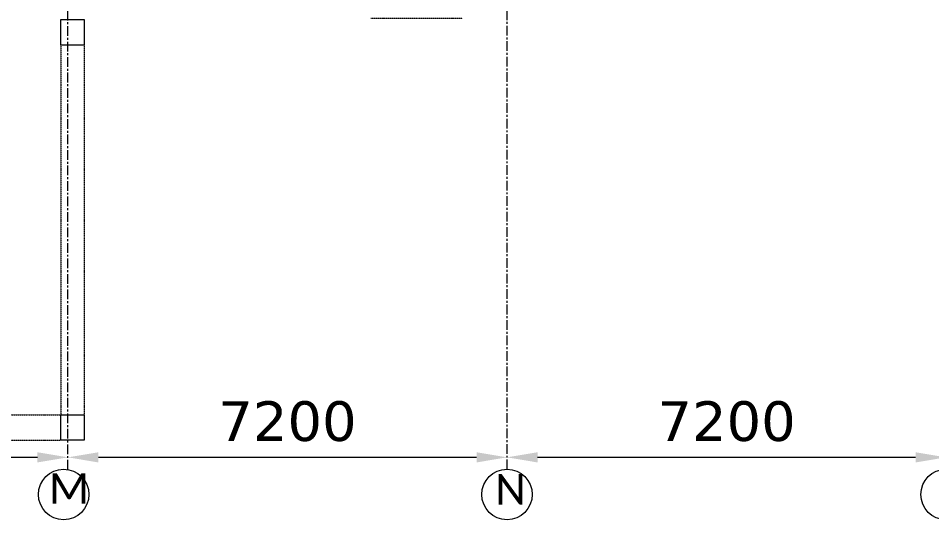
# Model space of a CAD drawing. Header units: millimetres. Extents: x 26027 to 581921, y 7230 to 233891.
# Drawn here: x 538135 to 553113, y 119458 to 127680 of the extents above; entities that cross this region are included whole.
import ezdxf

# ---------------------------------------------------------------- set-up
doc = ezdxf.new("R2010")
doc.units = ezdxf.units.MM
doc.header["$LTSCALE"] = 5
doc.linetypes.add('CENTER', pattern=[50.8, 31.75, -6.35, 6.35, -6.35])
doc.linetypes.add('HIDDEN2', pattern=[0.1875, 0.125, -0.0625])
doc.layers.get('DEFPOINTS').update_dxf_attribs({"color": 252})
doc.layers.add('axes', color=252, linetype='Continuous')
for name, color, linetype, lineweight in [('AxisBalloons_2', 252, 'Continuous', 0), ('Dims', 252, 'Continuous', 5), ('Proj', 252, 'HIDDEN2', 5), ('Structure', 252, 'Continuous', 5), ('Text', 252, 'Continuous', 5)]:
    doc.layers.add(name, color=color, linetype=linetype, lineweight=lineweight)
doc.styles.add('Dimension', font='verdana.ttf')
doc.styles.get("Standard").update_dxf_attribs({"font": 'calibri.ttf'})
doc.dimstyles.new('D500', dxfattribs={"dimtxt": 650, "dimasz": 500, "dimexe": 150, "dimexo": 100, "dimgap": 250, "dimtad": 1, "dimdec": 0, "dimtxsty": 'Dimension', "dimcen": 100, "dimdle": 150, "dimclrd": 250, "dimclre": 250, "dimclrt": 7, "dimadec": 0, "dimazin": 0, "dimtfac": 1, "dimtdec": 0, "dimtmove": 0, "dimatfit": 3, "dimfxl": 1, "dimlwd": 5, "dimlwe": 5, "dimarcsym": 0})

# ---------------------------------------------------------------- blocks, each defined once
blk = doc.blocks.new('*D267')
at = {"layer": 'DEFPOINTS', "color": 0, "transparency": 16777216}
for p in [(531749, 120481), (538949, 120481), (538949, 120481)]:
    blk.add_point(p, dxfattribs=at)
at = {"layer": 'Dims', "color": 250, "linetype": 'Continuous', "lineweight": 5, "transparency": 16777216}
for p, q in [((531749, 120581), (531749, 120631)), ((538949, 120581), (538949, 120631)), ((532249, 120481), (538449, 120481))]:
    blk.add_line(p, q, dxfattribs=at)
at = {"layer": 'Dims', "color": 250, "transparency": 16777216}
for points in [[(532249, 120564), (532249, 120397), (531749, 120481)], [(538449, 120564), (538449, 120397), (538949, 120481)]]:
    blk.add_solid(points, dxfattribs=at)
at = {"layer": 'Dims', "color": 7, "lineweight": 0, "transparency": 16777216, "insert": (535349, 121069), "char_height": 650, "attachment_point": 5, "style": 'Dimension'}
blk.add_mtext('7200', dxfattribs=at)
blk = doc.blocks.new('*D268')
at = {"layer": 'DEFPOINTS', "color": 0, "transparency": 16777216}
for p in [(538949, 120481), (546149, 120481), (546149, 120481)]:
    blk.add_point(p, dxfattribs=at)
at = {"layer": 'Dims', "color": 250, "linetype": 'Continuous', "lineweight": 5, "transparency": 16777216}
for p, q in [((538949, 120581), (538949, 120631)), ((546149, 120581), (546149, 120631)), ((539449, 120481), (545649, 120481))]:
    blk.add_line(p, q, dxfattribs=at)
at = {"layer": 'Dims', "color": 250, "transparency": 16777216}
for points in [[(539449, 120564), (539449, 120397), (538949, 120481)], [(545649, 120564), (545649, 120397), (546149, 120481)]]:
    blk.add_solid(points, dxfattribs=at)
at = {"layer": 'Dims', "color": 7, "lineweight": 0, "transparency": 16777216, "insert": (542549, 121069), "char_height": 650, "attachment_point": 5, "style": 'Dimension'}
blk.add_mtext('7200', dxfattribs=at)
blk = doc.blocks.new('*D269')
at = {"layer": 'DEFPOINTS', "color": 0, "transparency": 16777216}
for p in [(546149, 120481), (553349, 120481), (553349, 120481)]:
    blk.add_point(p, dxfattribs=at)
at = {"layer": 'Dims', "color": 250, "linetype": 'Continuous', "lineweight": 5, "transparency": 16777216}
for p, q in [((546149, 120581), (546149, 120631)), ((553349, 120581), (553349, 120631)), ((546649, 120481), (552849, 120481))]:
    blk.add_line(p, q, dxfattribs=at)
at = {"layer": 'Dims', "color": 250, "transparency": 16777216}
for points in [[(546649, 120564), (546649, 120397), (546149, 120481)], [(552849, 120564), (552849, 120397), (553349, 120481)]]:
    blk.add_solid(points, dxfattribs=at)
at = {"layer": 'Dims', "color": 7, "lineweight": 0, "transparency": 16777216, "insert": (549749, 121069), "char_height": 650, "attachment_point": 5, "style": 'Dimension'}
blk.add_mtext('7200', dxfattribs=at)

msp = doc.modelspace()

# ---------------------------------------------------------------- linework, layer by layer
at = {"layer": 'axes', "linetype": 'CENTER', "lineweight": 0}
for p, q in [((538948.8, 120279.6, 0), (538948.8, 205820.3, 0)), ((546148.8, 120285.6, 0), (546148.8, 146390.3, 0))]:
    msp.add_line(p, q, dxfattribs=at)
at = {"layer": 'AxisBalloons_2'}
for centre in [(538878.8, 119871.7, 0), (546148.8, 119871.7, 0), (553348.8, 119871.7, 0)]:
    msp.add_circle(centre, 413.9, dxfattribs=at)
at = {"layer": 'Proj'}
for p, q in [((543918.4, 127680.3, 0), (545418.4, 127680.3, 0)), ((538833.8, 127240.3, 0), (538833.8, 121180.3, 0)), ((539213.8, 127240.3, 0), (539213.8, 121180.3, 0)), ((532013.8, 121180.3, 0), (538833.8, 121180.3, 0)), ((532013.8, 120760.3, 0), (538833.8, 120760.3, 0))]:
    msp.add_line(p, q, dxfattribs=at)
at = {"layer": 'Structure', "elevation": 0}
for points in [[(538833.8, 127660.3), (539213.8, 127660.3), (539213.8, 127240.3), (538833.8, 127240.3)], [(538833.8, 121180.3), (539213.8, 121180.3), (539213.8, 120760.3), (538833.8, 120760.3)]]:
    msp.add_lwpolyline(points, close=True, dxfattribs=at)

# ---------------------------------------------------------------- texts
at = {"layer": 'Text', "char_height": 500, "attachment_point": 1}
for s, insert in [('M', (538634.5, 120220.9, 0)), ('N', (545953.1, 120207.4, 0))]:
    msp.add_mtext_dynamic_manual_height_columns(s, width=500, gutter_width=1, heights=[0], dxfattribs=dict(at, insert=insert))

# ---------------------------------------------------------------- dimensions: what is measured, and where the dimension line sits
at = {"layer": 'Dims', "lineweight": 0}
for base, p1, p2, picture, middle in [((538948.8, 120480.8, 0), (531748.8, 120480.8, 0), (538948.8, 120480.8, 0), '*D267', (535348.8, 121069.3, 0)), ((546148.8, 120480.8, 0), (538948.8, 120480.8, 0), (546148.8, 120480.8, 0), '*D268', (542548.8, 121069.3, 0)), ((553348.8, 120480.8, 0), (546148.8, 120480.8, 0), (553348.8, 120480.8, 0), '*D269', (549748.8, 121069.3, 0))]:
    dim = msp.add_linear_dim(base=base, p1=p1, p2=p2, dimstyle='D500', dxfattribs=at)
    dim.commit()
    dim.dimension.update_dxf_attribs({"geometry": picture, "text_midpoint": middle})

doc.saveas('drawing.dxf')
